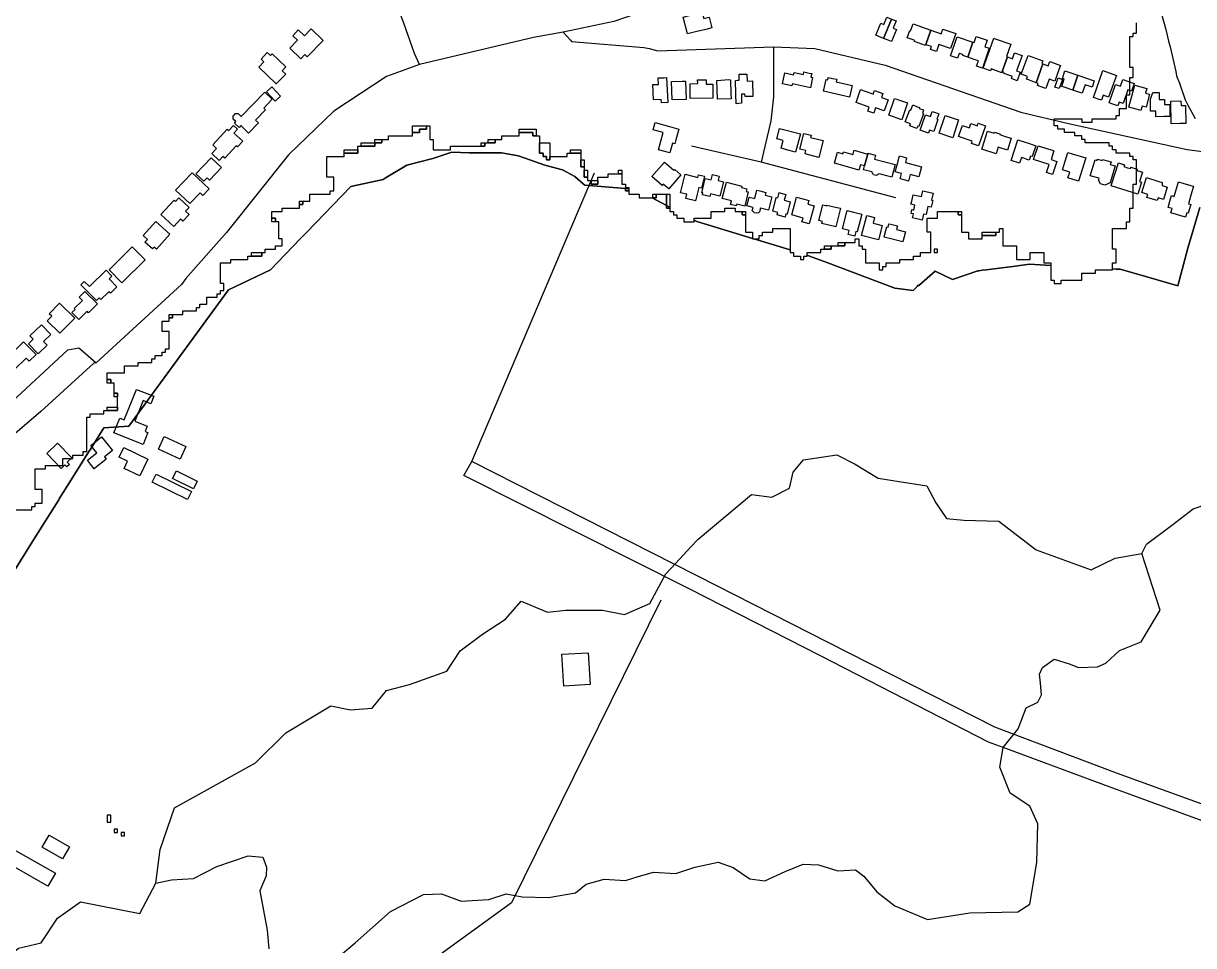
# Model space of a CAD drawing. Header units: metres. Extents: x 553506 to 563855, y 142925 to 150243.
# Drawn here: x 560025 to 560707, y 147222 to 147760 of the extents above; entities that cross this region are included whole.
import ezdxf

# ---------------------------------------------------------------- set-up
doc = ezdxf.new("R2010")
doc.units = ezdxf.units.M
for name, color, linetype in [('C-BUILDINGS', 8, 'Continuous'), ('C-FLOOD_ZONE_3', 150, 'Continuous'), ('C-POWER_LINES', 6, 'Continuous'), ('C-ROADS', 33, 'Continuous'), ('C-WATERWAYS', 5, 'Continuous')]:
    doc.layers.add(name, color=color, linetype=linetype)

msp = doc.modelspace()

# ---------------------------------------------------------------- linework, layer by layer
at = {"layer": 'C-BUILDINGS'}
for points in [[(560421.6997, 147762.3966), (560424.8838, 147763.1972), (560426.4334, 147757.0128), (560422.819, 147756.1097), (560416.9149, 147754.6453), (560412.128, 147753.4496), (560409.6446, 147763.3445), (560420.7655, 147766.1182), (560421.6997, 147762.3966)], [(560528.3664, 147763.1916), (560531.0435, 147762.0955), (560526.4451, 147750.844), (560525.1562, 147751.3713), (560521.9483, 147752.6735), (560524.8512, 147759.7873), (560526.6783, 147759.043), (560528.3664, 147763.1916)], [(560528.2006, 147750.1531), (560526.4451, 147750.844), (560531.0435, 147762.0955), (560533.8037, 147761.0242), (560532.1156, 147756.8756), (560533.9353, 147756.1423), (560531.0324, 147749.0285), (560528.2006, 147750.1531)], [(560550.9082, 147746.8338), (560544.5584, 147749.1173), (560544.745, 147749.6352), (560543.1326, 147750.2192), (560540.2973, 147751.2324), (560541.8287, 147755.4763), (560542.246, 147755.3224), (560543.7263, 147759.4089), (560554.1068, 147755.6709), (560551.056, 147747.2503), (560550.9082, 147746.8338)], [(560190.5701, 147740.0571), (560189.1211, 147741.4588), (560186.7503, 147739.0142), (560180.3568, 147745.17), (560184.8406, 147749.8064), (560182.0868, 147752.4696), (560185.3382, 147755.8209), (560188.9136, 147752.3709), (560192.8494, 147756.4225), (560199.8703, 147749.6518), (560190.5701, 147740.0571)], [(560560.9471, 147756.2632), (560568.6079, 147753.6422), (560565.5948, 147744.9111), (560559.3546, 147747.0422), (560558.7536, 147747.2572), (560557.3815, 147743.2854), (560553.9117, 147744.468), (560554.4627, 147746.0768), (560551.9326, 147746.9438), (560551.056, 147747.2503), (560554.1068, 147755.6709), (560559.9723, 147753.4502), (560560.9471, 147756.2632)], [(560572.7491, 147740.8274), (560572.9356, 147741.3452), (560571.5855, 147741.815), (560570.6172, 147742.152), (560569.6018, 147739.2933), (560565.5582, 147740.7139), (560569.4888, 147751.8556), (560578.6143, 147748.6794), (560575.6305, 147739.9047), (560572.7491, 147740.8274)], [(560580.494, 147752.0661), (560586.8254, 147749.9267), (560585.4736, 147745.9778), (560588.0247, 147745.1115), (560584.0804, 147733.5131), (560580.7101, 147734.6432), (560581.7925, 147737.8157), (560579.2837, 147738.6722), (560575.6305, 147739.9047), (560578.6143, 147748.6794), (560579.2645, 147748.4549), (560580.494, 147752.0661)], [(560600.754, 147747.4239), (560598.2423, 147740.3223), (560598.8175, 147740.0397), (560595.6854, 147731.5386), (560595.4764, 147730.842), (560589.1705, 147733.0601), (560588.7852, 147731.9684), (560587.7316, 147732.3473), (560586.7771, 147732.6847), (560584.5997, 147733.4514), (560588.6854, 147744.9986), (560590.7862, 147750.9298), (560591.5849, 147750.6543), (560600.754, 147747.4239)], [(560175.9021, 147731.9756), (560177.9782, 147729.9701), (560172.5184, 147724.3462), (560162.3683, 147734.158), (560165.3012, 147737.1877), (560163.6, 147738.8264), (560167.2378, 147742.5683), (560169.0399, 147740.8325), (560170.1444, 147741.9577), (560178.1172, 147734.2595), (560175.9021, 147731.9756)], [(560602.8962, 147742.4155), (560607.2597, 147740.8268), (560604.012, 147731.9993), (560606.1834, 147731.1991), (560604.3468, 147726.211), (560601.0299, 147727.4207), (560601.5326, 147728.7831), (560600.5213, 147729.1522), (560596.4686, 147730.6393), (560596.6684, 147731.1798), (560595.6854, 147731.5386), (560598.8175, 147740.0397), (560601.6392, 147739.015), (560602.8962, 147742.4155)], [(560611.5125, 147726.4574), (560609.8576, 147727.0623), (560610.469, 147728.7509), (560606.7704, 147730.0933), (560610.6917, 147740.8562), (560619.3688, 147737.7107), (560618.8084, 147736.1794), (560619.3602, 147735.9741), (560615.3809, 147725.0535), (560611.5125, 147726.4574)], [(560480.0569, 147731.3415), (560483.2101, 147730.672), (560484.6178, 147730.371), (560484.1785, 147728.3204), (560485.1217, 147728.1162), (560483.8279, 147722.0878), (560473.3615, 147724.3207), (560473.111, 147723.1665), (560467.5436, 147724.3504), (560468.9227, 147730.7821), (560474.0113, 147729.7057), (560474.286, 147730.9831), (560479.727, 147729.8175), (560480.0569, 147731.3415)], [(560622.4145, 147734.8898), (560623.3487, 147737.4344), (560629.65, 147735.1384), (560628.9024, 147733.1116), (560626.287, 147725.9733), (560623.0337, 147727.1627), (560621.0297, 147721.7131), (560619.9265, 147722.1126), (560616.2771, 147723.4454), (560616.6894, 147724.5713), (560615.3809, 147725.0535), (560619.3602, 147735.9741), (560622.4145, 147734.8898)], [(560631.6834, 147722.4358), (560630.3766, 147722.8624), (560631.8202, 147727.226), (560630.7394, 147727.5817), (560632.1638, 147731.8891), (560639.6522, 147729.4187), (560636.7768, 147720.7586), (560631.6834, 147722.4358)], [(560660.4917, 147724.5834), (560657.6626, 147716.6816), (560654.5796, 147717.7872), (560653.5123, 147714.8044), (560651.5325, 147715.5104), (560650.5355, 147715.8688), (560648.7681, 147716.4924), (560654.3555, 147732.1046), (560662.1823, 147729.322), (560660.4917, 147724.5834)], [(560395.1561, 147727.8102), (560398.6048, 147727.9735), (560399.9592, 147728.0381), (560400.6561, 147713.5574), (560397.0327, 147713.3886), (560396.937, 147715.3334), (560392.3504, 147715.1123), (560391.9287, 147723.9141), (560395.3356, 147724.0761), (560395.1561, 147727.8102)], [(560410.3993, 147725.9712), (560411.1257, 147725.9939), (560411.4242, 147715.3184), (560403.2652, 147715.0858), (560402.9598, 147725.7611), (560409.0229, 147725.9393), (560410.3993, 147725.9712)], [(560418.1085, 147726.7239), (560423.0356, 147726.7888), (560423.0732, 147724.2412), (560424.3451, 147724.2587), (560426.875, 147724.2932), (560426.984, 147716.1048), (560413.7827, 147715.9151), (560413.6634, 147724.437), (560418.1431, 147724.499), (560418.1085, 147726.7239)], [(560437.3097, 147726.6559), (560437.5485, 147718.3381), (560437.6245, 147715.6804), (560429.6402, 147715.4532), (560429.3323, 147726.429), (560436.2812, 147726.902), (560437.3097, 147726.6559)], [(560442.3687, 147726.5245), (560442.283, 147729.9388), (560446.7889, 147730.0573), (560446.9017, 147725.9983), (560450.0453, 147726.0854), (560450.291, 147717.1), (560445.7505, 147716.9693), (560445.7109, 147718.4595), (560443.6085, 147718.3938), (560443.7438, 147713.1669), (560440.4833, 147712.7979), (560440.3508, 147718.3811), (560440.2603, 147726.4253), (560441.3643, 147726.4486), (560442.3687, 147726.5245)], [(560494.2166, 147728.1555), (560496.7936, 147727.5794), (560499.1522, 147727.052), (560498.8021, 147725.5052), (560508.1732, 147723.4162), (560506.6634, 147716.691), (560491.413, 147720.0988), (560492.9662, 147727.0034), (560493.9098, 147726.7881), (560494.2166, 147728.1555)], [(560628.7643, 147721.6544), (560626.3383, 147722.5469), (560628.2853, 147727.8055), (560630.7113, 147726.9131), (560628.7643, 147721.6544)], [(560648.0411, 147722.5244), (560643.9223, 147723.887), (560642.2792, 147718.9718), (560640.3934, 147719.5806), (560636.7768, 147720.7586), (560639.6522, 147729.4187), (560649.2684, 147726.2024), (560648.0411, 147722.5244)], [(560666.0051, 147726.9151), (560672.6355, 147724.6071), (560671.0497, 147720.0943), (560668.8657, 147720.8496), (560666.0983, 147712.9832), (560663.9069, 147713.7494), (560663.1237, 147711.5211), (560660.6284, 147712.3891), (560658.0128, 147713.309), (560661.7685, 147724), (560664.6244, 147722.9986), (560666.0051, 147726.9151)], [(560165.1823, 147710.2828), (560166.2633, 147709.248), (560160.4789, 147703.2689), (560162.1584, 147701.6518), (560156.3334, 147695.6269), (560151.7779, 147700.0148), (560150.921, 147699.0197), (560148.1458, 147701.4709), (560148.9154, 147702.3519), (560147.3595, 147703.817), (560147.282, 147705.6288), (560148.7471, 147707.0769), (560150.3759, 147707.0831), (560152.1127, 147705.4233), (560165.8354, 147719.6078), (560170.1671, 147715.4467), (560165.1823, 147710.2828)], [(560175.0226, 147717.1341), (560171.9375, 147714.2777), (560166.7867, 147719.8156), (560169.8788, 147722.6723), (560175.0226, 147717.1341)], [(560520.481, 147718.4139), (560521.2259, 147720.5296), (560526.1108, 147718.8124), (560525.2953, 147716.4941), (560529.141, 147715.1452), (560526.8475, 147708.6626), (560521.8778, 147710.4105), (560520.7796, 147707.2931), (560517.3649, 147708.4998), (560518.1679, 147710.7731), (560510.441, 147713.4923), (560513.0936, 147721.01), (560518.3955, 147719.15), (560520.481, 147718.4139)], [(560679.9761, 147721.7203), (560679.2295, 147718.9923), (560681.5564, 147718.3639), (560679.4995, 147710.8091), (560677.1656, 147711.4372), (560676.4633, 147708.8554), (560673.798, 147709.5733), (560671.6753, 147710.1525), (560669.3764, 147710.7818), (560672.8896, 147723.6356), (560679.9761, 147721.7203)], [(560687.13, 147719.4398), (560687.1421, 147715.2553), (560690.309, 147715.2654), (560690.3177, 147712.305), (560693.3865, 147712.3231), (560693.4111, 147705.2786), (560689.8387, 147705.267), (560685.211, 147705.2446), (560685.1967, 147708.3829), (560682.0996, 147708.375), (560682.0729, 147715.4863), (560683.3621, 147719.4221), (560687.13, 147719.4398)], [(560535.1496, 147715.0547), (560540.4501, 147713.2392), (560537.0784, 147703.4507), (560529.5373, 147706.042), (560532.9094, 147715.8194), (560534.2025, 147715.3813), (560535.1496, 147715.0547)], [(560543.4719, 147712.076), (560545.7275, 147711.2672), (560547.481, 147710.6431), (560547.2685, 147710.0577), (560549.814, 147709.1467), (560549.0936, 147707.143), (560549.7019, 147706.9172), (560547.0057, 147699.4537), (560546.44, 147699.6586), (560545.9574, 147698.319), (560541.7713, 147699.8243), (560542.222, 147701.0627), (560539.1674, 147702.1581), (560541.7221, 147709.2276), (560542.3584, 147709.0027), (560543.4719, 147712.076)], [(560699.8928, 147711.7476), (560702.5467, 147711.8418), (560702.7441, 147701.2855), (560699.258, 147701.1987), (560694.143, 147701.1054), (560693.9162, 147714.3876), (560699.8418, 147714.4951), (560699.8928, 147711.7476)], [(560554.7773, 147708.2779), (560556.7626, 147707.6165), (560558.6561, 147706.9856), (560557.5684, 147703.7573), (560558.1548, 147703.5641), (560555.7876, 147696.5338), (560553.2725, 147697.3679), (560552.7096, 147695.6919), (560547.891, 147697.2998), (560550.9416, 147706.3994), (560553.8245, 147705.4322), (560554.7773, 147708.2779)], [(560568.315, 147703.9708), (560570.1945, 147703.3395), (560566.9104, 147692.986), (560566.3028, 147693.1896), (560558.9478, 147695.6421), (560562.4497, 147705.9578), (560564.697, 147705.1933), (560568.315, 147703.9708)], [(560147.738, 147695.7151), (560152.9695, 147690.9476), (560149.9203, 147687.6137), (560149.136, 147688.3238), (560142.51, 147681.083), (560141.3588, 147682.1268), (560139.202, 147679.7667), (560134.8845, 147683.6946), (560137.7106, 147686.7878), (560135.4798, 147688.8218), (560143.8368, 147697.953), (560144.7505, 147697.1245), (560147.4687, 147700.0919), (560149.8, 147697.972), (560147.738, 147695.7151)], [(560401.739, 147699.4784), (560407.1338, 147697.9996), (560405.4186, 147691.8023), (560404.7522, 147689.4108), (560403.5111, 147689.7504), (560401.9598, 147684.1258), (560395.2602, 147685.9645), (560398.0368, 147696.0126), (560392.1691, 147697.6324), (560393.3185, 147701.7976), (560401.739, 147699.4784)], [(560475.1819, 147684.6322), (560470.7687, 147685.7965), (560466.7079, 147686.8717), (560467.8964, 147691.3497), (560464.3008, 147692.3059), (560465.9216, 147698.389), (560477.9985, 147695.1824), (560475.1819, 147684.6322)], [(560577.3557, 147701.2706), (560579.0166, 147700.6992), (560581.1441, 147699.9643), (560581.651, 147701.416), (560585.8494, 147699.9668), (560581.7892, 147688.2757), (560577.7532, 147689.6743), (560578.2022, 147690.9683), (560570.2437, 147693.7135), (560572.4952, 147700.1948), (560576.5025, 147698.8175), (560577.3557, 147701.2706)], [(560591.1168, 147696.3027), (560592.9105, 147695.7355), (560594.3367, 147695.2904), (560594.1777, 147694.7846), (560597.3906, 147693.772), (560600.9213, 147692.6581), (560598.7323, 147685.7447), (560593.3587, 147687.4354), (560592.1495, 147683.6245), (560583.7537, 147686.2669), (560584.129, 147687.4585), (560587.0943, 147696.8225), (560590.9002, 147695.6281), (560591.1168, 147696.3027)], [(560483.9286, 147693.1306), (560491.2784, 147691.29), (560488.8144, 147681.541), (560480.7102, 147683.5806), (560481.0093, 147684.7475), (560481.1959, 147685.4879), (560477.7218, 147686.3588), (560480.0311, 147695.4685), (560484.2452, 147694.4093), (560483.9286, 147693.1306)], [(560610.927, 147689.7321), (560615.1872, 147688.3183), (560613.0839, 147682.0197), (560612.1937, 147682.3146), (560611.3947, 147679.9189), (560606.7953, 147681.4446), (560605.7087, 147678.1829), (560600.806, 147679.7993), (560604.7946, 147691.7664), (560606.5819, 147691.1767), (560610.927, 147689.7321)], [(560502.7404, 147683.6012), (560503.0999, 147684.8478), (560508.6163, 147683.2839), (560509.3162, 147685.721), (560516.6318, 147683.6346), (560517.2363, 147683.5311), (560515.4405, 147676.5632), (560512.9599, 147677.1869), (560512.0905, 147674.1323), (560508.168, 147675.2563), (560497.8613, 147678.1953), (560499.6644, 147684.4845), (560502.7404, 147683.6012)], [(560521.2165, 147680.5613), (560533.2771, 147677.4323), (560531.3569, 147669.9708), (560525.5761, 147671.493), (560523.962, 147671.91), (560522.2114, 147670.8759), (560520.7101, 147671.263), (560519.6057, 147673.0427), (560514.8485, 147674.2519), (560515.4405, 147676.5632), (560517.2363, 147683.5311), (560517.3356, 147683.9348), (560521.79, 147682.7941), (560521.2165, 147680.5613)], [(560624.1372, 147685.8379), (560625.825, 147685.3008), (560624.1871, 147680.2188), (560627.4852, 147679.1644), (560625.0318, 147671.5415), (560621.4864, 147672.6772), (560622.9899, 147677.3654), (560613.9641, 147680.2552), (560616.545, 147688.2717), (560619.716, 147687.2578), (560624.1372, 147685.8379)], [(560644.4115, 147681.1963), (560640.1601, 147667.5737), (560633.8977, 147669.5148), (560634.9844, 147672.9991), (560630.8048, 147674.2931), (560633.9626, 147684.4311), (560636.469, 147683.6525), (560644.4115, 147681.1963)], [(560133.6115, 147668.2398), (560132.1345, 147669.6407), (560130.2258, 147667.6223), (560125.6367, 147671.9646), (560134.5316, 147681.3352), (560140.5973, 147675.6031), (560133.6115, 147668.2398)], [(560398.1071, 147665.9971), (560397.3711, 147665.1616), (560391.4189, 147670.385), (560398.853, 147678.8311), (560400.2187, 147677.6383), (560402.634, 147675.5211), (560404.2801, 147674.0811), (560404.8005, 147674.4312), (560408.4017, 147671.2826), (560401.2984, 147663.2141), (560398.1071, 147665.9971)], [(560535.7376, 147682.373), (560539.9325, 147681.2576), (560539.1868, 147678.4963), (560548.5849, 147675.9964), (560547.0516, 147670.2498), (560542.088, 147671.575), (560541.0358, 147667.6577), (560538.4693, 147668.3455), (560536.0935, 147668.9724), (560536.9451, 147672.1488), (560533.2579, 147673.1243), (560534.3227, 147677.0865), (560535.7376, 147682.373)], [(560651.1323, 147680.4716), (560652.621, 147680.0396), (560653.8772, 147679.667), (560654.0732, 147680.3298), (560659.0836, 147678.8504), (560658.6727, 147677.4575), (560661.4742, 147676.6324), (560658.5145, 147666.6452), (560655.5443, 147665.2612), (560652.9614, 147666.0263), (560651.7415, 147668.1474), (560652.0961, 147669.3272), (560646.9938, 147670.8371), (560649.7516, 147680.1279), (560650.9299, 147679.7863), (560651.1323, 147680.4716)], [(560666.614, 147676.1588), (560668.7533, 147675.4911), (560670.3912, 147674.9859), (560670.6519, 147675.8176), (560674.3233, 147674.6748), (560674.1078, 147673.9668), (560677.4687, 147672.9145), (560675.7651, 147667.4742), (560676.8736, 147667.1305), (560674.6676, 147660.094), (560659.2187, 147664.9198), (560659.6254, 147666.2236), (560663.4407, 147678.3634), (560666.9571, 147677.2603), (560666.614, 147676.1588)], [(560133.3138, 147663.2109), (560129.6036, 147659.3222), (560128.0763, 147660.766), (560122.1315, 147654.5482), (560113.8172, 147662.4362), (560123.4719, 147672.5538), (560133.3138, 147663.2109)], [(560418.6572, 147671.3246), (560420.4187, 147670.8899), (560422.0814, 147670.4855), (560420.3797, 147663.6319), (560418.7663, 147664.0267), (560416.8094, 147656.1635), (560411.2504, 147657.5258), (560411.8711, 147660.0383), (560408.2004, 147660.9365), (560410.8513, 147671.6485), (560418.2846, 147669.8216), (560418.6572, 147671.3246)], [(560426.6853, 147671.4975), (560430.7503, 147670.5114), (560430.3655, 147668.9523), (560430.1425, 147668.0327), (560433.1651, 147667.2924), (560431.1307, 147659.0037), (560425.6143, 147660.3451), (560425.2116, 147658.6853), (560420.9773, 147659.7217), (560421.2313, 147660.7647), (560420.4634, 147660.9522), (560421.0589, 147663.3749), (560422.4786, 147669.1846), (560425.9167, 147668.3459), (560426.6853, 147671.4975)], [(560688.9438, 147666.8291), (560688.8782, 147665.1242), (560691.8725, 147664.1716), (560689.5729, 147656.9987), (560686.4588, 147657.9809), (560685.9302, 147656.3282), (560680.0188, 147658.2246), (560680.567, 147659.9224), (560677.0499, 147661.0478), (560679.8404, 147669.7387), (560686.8746, 147667.4879), (560688.9438, 147666.8291)], [(560443.7273, 147664.005), (560445.2426, 147663.6183), (560446.7719, 147663.232), (560446.3857, 147661.7174), (560447.6611, 147661.4011), (560445.5566, 147653.1213), (560440.9052, 147654.3005), (560440.6246, 147653.2121), (560437.2136, 147654.0739), (560437.7808, 147656.2843), (560432.446, 147657.6313), (560434.8435, 147667.0554), (560443.9206, 147664.7568), (560443.7273, 147664.005)], [(560705.6762, 147665.2268), (560707.1643, 147664.817), (560705.4791, 147658.7874), (560704.2597, 147654.4086), (560705.5082, 147654.0581), (560704.075, 147648.9157), (560703.2355, 147649.1565), (560702.5692, 147646.765), (560693.9291, 147649.1659), (560694.6524, 147651.7484), (560692.374, 147652.3895), (560693.374, 147655.9601), (560694.2789, 147659.2161), (560695.9434, 147658.7562), (560698.3266, 147667.2785), (560700.8798, 147666.5681), (560705.6762, 147665.2268)], [(560115.6908, 147657.9536), (560121.6951, 147652.3976), (560119.6456, 147650.1857), (560121.7479, 147648.2367), (560118.0611, 147644.2708), (560116.7147, 147645.5199), (560112.798, 147641.3019), (560105.2029, 147648.3219), (560112.9556, 147656.6551), (560113.7762, 147655.9016), (560115.6908, 147657.9536)], [(560457.9267, 147661.1207), (560457.5039, 147659.438), (560461.3304, 147658.4779), (560459.3565, 147650.7143), (560454.7195, 147651.8828), (560454.2022, 147649.8632), (560453.5738, 147649.1646), (560452.4049, 147648.9834), (560451.2566, 147649.2592), (560450.4259, 147649.8899), (560449.9831, 147650.6329), (560450.4315, 147652.3944), (560446.8516, 147653.2954), (560448.1212, 147658.3101), (560451.3771, 147657.4881), (560452.6412, 147662.4582), (560454.4523, 147662.0028), (560457.9267, 147661.1207)], [(560469.52, 147659.9692), (560468.6348, 147656.5246), (560472.1236, 147655.6319), (560470.2529, 147648.3724), (560469.6114, 147648.5415), (560469.1563, 147646.7688), (560464.4341, 147647.9791), (560464.8153, 147649.4268), (560461.8832, 147650.1811), (560463.9406, 147658.1811), (560464.8004, 147657.9631), (560465.58, 147660.9814), (560466.6515, 147660.7032), (560469.52, 147659.9692)], [(560482.945, 147656.3596), (560482.387, 147654.3053), (560485.9763, 147653.3268), (560483.1035, 147642.7859), (560478.9291, 147643.9132), (560479.5435, 147646.1806), (560472.9364, 147647.9665), (560475.7457, 147658.305), (560480.2727, 147657.0775), (560482.945, 147656.3596)], [(560542.5169, 147648.9054), (560543.0093, 147651.0466), (560544.0797, 147650.8018), (560544.7321, 147653.6381), (560542.4716, 147654.1573), (560542.8965, 147655.9959), (560543.7573, 147659.7737), (560548.6937, 147658.648), (560549.4748, 147662.0671), (560555.3618, 147660.7263), (560554.4203, 147656.6233), (560555.1526, 147656.457), (560554.2485, 147652.4998), (560552.3756, 147652.9198), (560551.2803, 147648.1442), (560549.8439, 147648.4666), (560549.0251, 147644.9128), (560543.4266, 147646.1958), (560543.9672, 147648.5834), (560542.5169, 147648.9054)], [(560498.5661, 147652.507), (560501.3561, 147651.8262), (560498.7008, 147641.0361), (560490.5494, 147643.0185), (560490.8286, 147644.1514), (560488.743, 147644.665), (560491.0132, 147653.9071), (560493.4016, 147653.325), (560493.5075, 147653.7402), (560498.5661, 147652.507)], [(560509.7013, 147649.4603), (560513.8187, 147648.3646), (560511.0262, 147638.1601), (560510.2314, 147638.3134), (560509.7004, 147635.6145), (560505.7733, 147636.6604), (560506.3618, 147638.8603), (560502.5126, 147639.8753), (560505.3656, 147650.6047), (560508.8907, 147649.6687), (560509.7013, 147649.4603)], [(560102.7121, 147627.9654), (560101.3172, 147629.2019), (560100.4187, 147628.1945), (560095.9671, 147632.1627), (560097.3523, 147633.7084), (560094.8784, 147635.913), (560102.2295, 147644.1223), (560110.5499, 147636.7131), (560102.7121, 147627.9654)], [(560521.2258, 147646.4814), (560520.3585, 147643.1375), (560521.9304, 147642.7303), (560525.6308, 147641.7775), (560523.4712, 147633.4738), (560513.7158, 147635.9959), (560516.7431, 147647.6324), (560517.4549, 147647.4543), (560521.2258, 147646.4814)], [(560534.6298, 147641.5356), (560534.1192, 147639.5274), (560539.2851, 147638.2197), (560537.7649, 147632.2733), (560526.8553, 147635.0376), (560527.2911, 147636.7541), (560528.4002, 147641.0849), (560529.1403, 147640.8966), (560529.626, 147642.8039), (560530.6409, 147642.5462), (560534.6298, 147641.5356)], [(560082.556, 147608.4162), (560075.0557, 147615.9846), (560088.5747, 147629.3167), (560096.075, 147621.7484), (560082.556, 147608.4162)], [(560076.7298, 147612.2971), (560075.074, 147610.6873), (560079.5949, 147606.0646), (560075.7809, 147602.3618), (560074.9143, 147603.2475), (560070.3, 147598.7519), (560069.3468, 147599.7239), (560067.6232, 147598.0452), (560058.5887, 147607.2798), (560060.611, 147609.246), (560063.6078, 147606.1896), (560073.3793, 147615.7098), (560076.7298, 147612.2971)], [(560063.0187, 147590.9899), (560062.2104, 147591.7995), (560057.3474, 147586.9845), (560053.3341, 147591.0221), (560055.2265, 147592.8952), (560054.7572, 147593.3703), (560059.5116, 147598.0818), (560057.5629, 147600.0356), (560060.9948, 147603.437), (560068.2339, 147596.1721), (560063.0187, 147590.9899)], [(560046.284, 147578.9823), (560038.9488, 147586.1886), (560041.5989, 147588.8756), (560040.1059, 147590.3428), (560046.1721, 147596.4863), (560055.0069, 147587.8242), (560046.284, 147578.9823)], [(560036.8402, 147574.2027), (560038.9934, 147571.9659), (560033.7524, 147566.9388), (560028.0011, 147572.9034), (560030.7846, 147575.5722), (560028.9278, 147577.4955), (560035.6081, 147583.9031), (560041.0559, 147578.2518), (560036.8402, 147574.2027)], [(560028.551, 147562.6586), (560026.7099, 147564.5268), (560019.9324, 147557.8714), (560015.1821, 147562.6762), (560017.041, 147564.5038), (560016.232, 147565.3356), (560025.14, 147574.0719), (560032.5334, 147566.5669), (560028.551, 147562.6586)], [(560099.3933, 147537.9428), (560094.8339, 147539.7595), (560089.9949, 147527.6662), (560097.2586, 147524.7762), (560096.0781, 147521.8234), (560097.7065, 147521.1729), (560094.9108, 147514.1852), (560077.7992, 147520.9977), (560081.2117, 147529.5072), (560083.8664, 147528.4547), (560091.0088, 147546.2849), (560101.1186, 147542.2593), (560099.3933, 147537.9428)], [(560050.6573, 147503.9244), (560052.0009, 147502.5416), (560050.4736, 147501.0694), (560049.2816, 147502.3011), (560047.1164, 147500.208), (560038.6866, 147508.8827), (560044.9991, 147514.9783), (560053.2774, 147506.4546), (560050.6573, 147503.9244)], [(560072.2873, 147506.9357), (560073.3941, 147505.5233), (560066.3493, 147500.0393), (560064.1941, 147502.788), (560062.4177, 147505.0477), (560067.8443, 147509.2792), (560064.4147, 147513.6578), (560070.7084, 147518.5619), (560076.9629, 147510.5874), (560072.2873, 147506.9357)], [(560116.4671, 147505.6526), (560103.7697, 147511.4896), (560107.1428, 147518.7959), (560119.8471, 147512.9591), (560116.4671, 147505.6526)], [(560092.9439, 147495.8596), (560083.8086, 147500.2495), (560085.8576, 147504.4982), (560080.9599, 147506.8498), (560083.6463, 147512.4095), (560097.6794, 147505.668), (560092.9439, 147495.8596)], [(560120.7622, 147482.0351), (560100.1468, 147492.2331), (560102.476, 147496.9135), (560123.0844, 147486.7153), (560120.7622, 147482.0351)], [(560124.1671, 147488.3184), (560112.0456, 147494.2957), (560114.2956, 147498.829), (560126.4171, 147492.8516), (560124.1671, 147488.3184)], [(560355.4269, 147374.2599), (560340.1018, 147373.3141), (560338.9633, 147391.8657), (560354.2818, 147392.8002), (560355.4269, 147374.2599)], [(560010.3032, 147273.3005), (560014.6407, 147280.8593), (560043.728, 147264.258), (560039.3972, 147256.7105), (560010.3032, 147273.3005)], [(560036.1077, 147279.4801), (560040.1953, 147286.5303), (560052.0574, 147279.6877), (560047.9629, 147272.6373), (560036.1077, 147279.4801)]]:
    msp.add_lwpolyline(points, close=True, dxfattribs=at)
at = {"layer": 'C-FLOOD_ZONE_3'}
for points in [[(560710.81, 147652.3841), (560703.83, 147628.64), (560698.0409, 147606.6355), (560686, 147610.0875), (560680, 147611.8077), (560664.4, 147616.28), (560662, 147616.4115), (560660, 147616.5211), (560660, 147620), (560662, 147620), (560662, 147628), (560660, 147628), (560660, 147640), (560668, 147640), (560668, 147644), (560670, 147644), (560670, 147652), (560672, 147652), (560672, 147660), (560672, 147662), (560672, 147666), (560674, 147666), (560674, 147680), (560672, 147680), (560672, 147682), (560670, 147682), (560670, 147684), (560662, 147684), (560662, 147686), (560660, 147686), (560660, 147688), (560658, 147688), (560658, 147690), (560644, 147690), (560644, 147692), (560642, 147692), (560642, 147694), (560638, 147694), (560638, 147696), (560632, 147696), (560632, 147698), (560628, 147698), (560628, 147700), (560626, 147700), (560626, 147704), (560638, 147704), (560642, 147704), (560642, 147702), (560648, 147702), (560648, 147704), (560650, 147704), (560662, 147704), (560662, 147706), (560664, 147706), (560664, 147710), (560668, 147710), (560668, 147714), (560668, 147718), (560670, 147718), (560670, 147726), (560670, 147728), (560672, 147728), (560672, 147734), (560670, 147734), (560670, 147752), (560672, 147752), (560672, 147754), (560674, 147754), (560674, 147760)], [(560020, 147476), (560030, 147476), (560030, 147478), (560032, 147478), (560032, 147480), (560036, 147480), (560036, 147488), (560032, 147488), (560032, 147500), (560038, 147500), (560038, 147502), (560048, 147502), (560048, 147506), (560052, 147506), (560054, 147506), (560054, 147508), (560060, 147508), (560060, 147510), (560062, 147510), (560062, 147514), (560062, 147516), (560062, 147524), (560062, 147530), (560064, 147530), (560064, 147532), (560066, 147532), (560072, 147532), (560072, 147534), (560074, 147534), (560080, 147534), (560080, 147536), (560080, 147542), (560080, 147544), (560078, 147544), (560078, 147550), (560076, 147550), (560076, 147552), (560074, 147552), (560074, 147554), (560074, 147556), (560082, 147556), (560084, 147556), (560084, 147558), (560084, 147560), (560092, 147560), (560092, 147562), (560094, 147562), (560100, 147562), (560100, 147564), (560102, 147564), (560102, 147566), (560106, 147566), (560106, 147568), (560108, 147568), (560108, 147570), (560110, 147570), (560110, 147580), (560108, 147580), (560106, 147580), (560106, 147586), (560108, 147586), (560110, 147586), (560110, 147588), (560112, 147588), (560112, 147590), (560118, 147590), (560118, 147592), (560120, 147592), (560124, 147592), (560126, 147592), (560126, 147594), (560128, 147594), (560128, 147596), (560132, 147596), (560132, 147600), (560136, 147600), (560138, 147600), (560138, 147602), (560140, 147602), (560140, 147604), (560142, 147604), (560142, 147608), (560140, 147608), (560140, 147610), (560140, 147616), (560140, 147620), (560146, 147620), (560146, 147622), (560150, 147622), (560156, 147622), (560156, 147624), (560158, 147624), (560164, 147624), (560164, 147626), (560166, 147626), (560166, 147628), (560168, 147628), (560172, 147628), (560172, 147630), (560176, 147630), (560176, 147632), (560176, 147634), (560174, 147634), (560174, 147636), (560174, 147644), (560172, 147644), (560172, 147646), (560170, 147646), (560170, 147650), (560176, 147650), (560176, 147652), (560184, 147652), (560186, 147652), (560186, 147654), (560188, 147654), (560188, 147656), (560192, 147656), (560192, 147660), (560200, 147660), (560204, 147660), (560204, 147662), (560206, 147662), (560206, 147664), (560206, 147670), (560204, 147670), (560202, 147670), (560202, 147676), (560202, 147678), (560202, 147680), (560202, 147682), (560204, 147682), (560212, 147682), (560212, 147684), (560220, 147684), (560220, 147686), (560220, 147688), (560222, 147688), (560230, 147688), (560230, 147690), (560234, 147690), (560234, 147692), (560238, 147692), (560238, 147694), (560240, 147694), (560242, 147694), (560250, 147694), (560252, 147694), (560252, 147696), (560256, 147696), (560256, 147698), (560260, 147698), (560260, 147700), (560262, 147700), (560262, 147692), (560264, 147692), (560264, 147686), (560274, 147686), (560274, 147688), (560284, 147688), (560292, 147688), (560294, 147688), (560294, 147690), (560296, 147690), (560300, 147690), (560300, 147692), (560304, 147692), (560304, 147694), (560306, 147694), (560314, 147694), (560314, 147696), (560322, 147696), (560322, 147694), (560324, 147694), (560326, 147694), (560326, 147690), (560326, 147684), (560328, 147684), (560328, 147682), (560330, 147682), (560330, 147680), (560332, 147680), (560332, 147682), (560342, 147682), (560342, 147684), (560344, 147684), (560346, 147684), (560350, 147684), (560350, 147680), (560350, 147676), (560352, 147676), (560352, 147674), (560352, 147670), (560354, 147670), (560354, 147668), (560356, 147668), (560356, 147666), (560360, 147666), (560360, 147668), (560360, 147670), (560362, 147670), (560366, 147670), (560366, 147672), (560372, 147672), (560374, 147672), (560374, 147666), (560376, 147666), (560376, 147664), (560376, 147663.374), (560352.2676, 147665.3295), (560351.4, 147666.04), (560346.48, 147670.41), (560339.37, 147674.24), (560328.97, 147676.98), (560313.65, 147682.45), (560303.8, 147684.09), (560293.4, 147684.09), (560285.19, 147684.09), (560274.8, 147684.64), (560263.85, 147680.81), (560248.53, 147676.98), (560236.49, 147669.87), (560234.7524, 147668.6793), (560216.0012, 147664.6015), (560190.3428, 147638), (560188.4137, 147636), (560188, 147635.5711), (560186.4846, 147634), (560169.0704, 147615.9457), (560144.6815, 147604.379), (560086.5786, 147524.8121), (560072.0591, 147523.8824), (560064, 147511.059), (560063.3344, 147510), (560052, 147491.965), (560046.9942, 147484), (560046, 147482.418), (560045.7373, 147482), (560038, 147469.6887), (560029.3971, 147456), (560011.1529, 147426.9705)], [(560011.1529, 147426.9705), (560029.3971, 147456), (560038, 147469.6887), (560045.7373, 147482), (560046, 147482.418), (560046.9942, 147484), (560052, 147491.965), (560063.3344, 147510), (560064, 147511.059), (560072.0591, 147523.8824), (560086.5786, 147524.8121), (560144.6815, 147604.379), (560169.0704, 147615.9457), (560186.4846, 147634), (560188, 147635.5711), (560188.4137, 147636), (560190.3428, 147638), (560216.0012, 147664.6015), (560234.7524, 147668.6793), (560236.49, 147669.87), (560248.53, 147676.98), (560263.85, 147680.81), (560274.8, 147684.64), (560285.19, 147684.09), (560293.4, 147684.09), (560303.8, 147684.09), (560313.65, 147682.45), (560328.97, 147676.98), (560339.37, 147674.24), (560346.48, 147670.41), (560351.4, 147666.04), (560352.2676, 147665.3295), (560376, 147663.374), (560376, 147662), (560378, 147662), (560378, 147660), (560380, 147660), (560384, 147660), (560384, 147658), (560386, 147658), (560391.7018, 147658), (560400, 147653.5551), (560400, 147652), (560402, 147652), (560402, 147650), (560404, 147650), (560404, 147648), (560406, 147648), (560406, 147646), (560408, 147646), (560410, 147646), (560410, 147644), (560416, 147644), (560416, 147644.9846), (560417.5797, 147644.1385), (560424, 147642.1881), (560450, 147634.2897), (560450, 147634), (560450.9536, 147634), (560472, 147627.6065), (560472, 147626), (560474, 147626), (560474, 147624), (560478, 147624), (560478, 147622), (560480, 147622), (560480, 147624), (560482, 147624), (560482, 147624.5225), (560483.3857, 147624), (560494, 147619.9981), (560514, 147612.4574), (560533.01, 147605.29), (560543.6479, 147604.0129), (560546.164, 147606.1977), (560546.64, 147607.01), (560547.0085, 147606.931), (560556.5961, 147615.2558), (560566.6839, 147610.3104), (560581.43, 147615.39), (560582, 147615.4628), (560584, 147615.7183), (560586.2054, 147616), (560594, 147616.9957), (560601.8626, 147618), (560611.57, 147619.24), (560624, 147618.5306), (560624, 147610), (560626, 147610), (560626, 147608), (560630, 147608), (560630, 147610), (560642, 147610), (560642, 147614), (560650, 147614), (560650, 147616), (560660, 147616), (560660, 147616.5211), (560662, 147616.4115), (560664.4, 147616.28), (560680, 147611.8077), (560686, 147610.0875), (560698.0409, 147606.6355), (560703.83, 147628.64), (560710.81, 147652.3841)]]:
    msp.add_lwpolyline(points, dxfattribs=at)
for points in [[(560260, 147698), (560256, 147698), (560256, 147696), (560252, 147696), (560252, 147700), (560260, 147700), (560260, 147698)], [(560324, 147694), (560322, 147694), (560322, 147696), (560314, 147696), (560314, 147698), (560324, 147698), (560324, 147694)], [(560222, 147690), (560230, 147690), (560230, 147688), (560222, 147688), (560222, 147690)], [(560230, 147692), (560234, 147692), (560234, 147690), (560230, 147690), (560230, 147692)], [(560294, 147690), (560294, 147688), (560292, 147688), (560292, 147690), (560294, 147690)], [(560296, 147690), (560296, 147692), (560300, 147692), (560300, 147690), (560296, 147690)], [(560332, 147680), (560330, 147680), (560330, 147682), (560328, 147682), (560328, 147684), (560326, 147684), (560326, 147690), (560332, 147690), (560332, 147682), (560332, 147680)], [(560220, 147686), (560220, 147684), (560212, 147684), (560212, 147686), (560220, 147686)], [(560346, 147684), (560344, 147684), (560344, 147686), (560346, 147686), (560350, 147686), (560350, 147684), (560346, 147684)], [(560350, 147676), (560350, 147680), (560352, 147680), (560352, 147676), (560350, 147676)], [(560352, 147670), (560352, 147674), (560354, 147674), (560354, 147670), (560352, 147670)], [(560374, 147674), (560374, 147672), (560372, 147672), (560372, 147674), (560374, 147674)], [(560360, 147666), (560356, 147666), (560356, 147668), (560360, 147668), (560360, 147666)], [(560376, 147664), (560378, 147664), (560378, 147663.2092), (560376, 147663.374), (560376, 147664)], [(560378, 147663.2092), (560378, 147662), (560376, 147662), (560376, 147663.374), (560378, 147663.2092)], [(560186, 147656), (560188, 147656), (560188, 147654), (560186, 147654), (560186, 147656)], [(560400, 147660), (560400, 147653.5551), (560391.7018, 147658), (560392, 147658), (560394, 147658), (560394, 147660), (560398, 147660), (560400, 147660)], [(560394, 147658), (560392, 147658), (560392, 147660), (560394, 147660), (560394, 147658)], [(560400, 147660), (560402, 147660), (560402, 147652.4838), (560400, 147653.5551), (560400, 147660)], [(560402, 147652.4838), (560402, 147652), (560400, 147652), (560400, 147653.5551), (560402, 147652.4838)], [(560434, 147650), (560434, 147652), (560440, 147652), (560440, 147650), (560442, 147650), (560444, 147650), (560444, 147648), (560446, 147648), (560446, 147640), (560446, 147638), (560450, 147638), (560450, 147634.2897), (560424, 147642.1881), (560417.5797, 147644.1385), (560416, 147644.9846), (560416, 147646), (560424, 147646), (560426, 147646), (560426, 147648), (560426, 147650), (560434, 147650)], [(560446, 147648), (560444, 147648), (560444, 147650), (560446, 147650), (560446, 147648)], [(560500, 147630), (560504, 147630), (560504, 147632), (560508, 147632), (560510, 147632), (560510, 147634), (560512, 147634), (560512, 147630), (560514, 147630), (560514, 147628), (560516, 147628), (560516, 147620), (560524, 147620), (560524, 147616), (560526, 147616), (560526, 147618), (560528, 147618), (560528, 147620), (560530, 147620), (560536, 147620), (560536, 147622), (560540, 147622), (560544, 147622), (560544, 147624), (560548, 147624), (560548, 147626), (560552, 147626), (560554, 147626), (560554, 147628), (560554, 147638), (560552, 147638), (560552, 147646), (560556, 147646), (560558, 147646), (560558, 147650), (560564, 147650), (560570, 147650), (560570, 147648), (560572, 147648), (560572, 147640), (560572, 147638), (560576, 147638), (560576, 147634), (560584, 147634), (560584, 147636), (560592, 147636), (560592, 147638), (560594, 147638), (560594, 147640), (560596, 147640), (560596, 147630), (560604, 147630), (560604, 147622), (560612, 147622), (560612, 147626), (560620, 147626), (560620, 147620), (560624, 147620), (560624, 147618.5306), (560611.57, 147619.24), (560601.8626, 147618), (560594, 147616.9957), (560586.2054, 147616), (560584, 147615.7183), (560582, 147615.4628), (560581.43, 147615.39), (560566.6839, 147610.3104), (560556.5961, 147615.2558), (560547.0085, 147606.931), (560546.64, 147607.01), (560546.164, 147606.1977), (560543.6479, 147604.0129), (560533.01, 147605.29), (560514, 147612.4574), (560494, 147619.9981), (560483.3857, 147624), (560482, 147624.5225), (560482, 147626), (560490, 147626), (560490, 147628), (560492, 147628), (560494, 147628), (560496, 147628), (560496, 147630), (560500, 147630)], [(560570, 147648), (560570, 147650), (560572, 147650), (560572, 147648), (560570, 147648)], [(560170, 147644), (560170, 147646), (560172, 147646), (560172, 147644), (560170, 147644)], [(560454, 147636), (560456, 147636), (560456, 147638), (560462, 147638), (560462, 147640), (560470, 147640), (560472, 147640), (560472, 147630), (560472, 147627.6065), (560450.9536, 147634), (560454, 147634), (560454, 147636)], [(560592, 147636), (560584, 147636), (560584, 147638), (560592, 147638), (560592, 147636)], [(560496, 147630), (560496, 147628), (560494, 147628), (560492, 147628), (560492, 147630), (560496, 147630)], [(560500, 147632), (560504, 147632), (560504, 147630), (560500, 147630), (560500, 147632)], [(560158, 147626), (560164, 147626), (560164, 147624), (560158, 147624), (560158, 147626)], [(560558, 147626), (560558, 147628), (560556, 147628), (560556, 147626), (560558, 147626)], [(560110, 147590), (560112, 147590), (560112, 147588), (560110, 147588), (560110, 147590)], [(560074, 147552), (560076, 147552), (560076, 147550), (560074, 147550), (560074, 147552)], [(560078, 147544), (560080, 147544), (560080, 147542), (560078, 147542), (560078, 147544)], [(560080, 147536), (560080, 147534), (560074, 147534), (560074, 147536), (560080, 147536)], [(560074, 147298), (560074, 147294), (560076, 147294), (560076, 147298), (560074, 147298)], [(560080, 147288), (560080, 147290), (560078, 147290), (560078, 147288), (560080, 147288)], [(560082, 147286), (560084, 147286), (560084, 147288), (560082, 147288), (560082, 147286)]]:
    msp.add_lwpolyline(points, close=True, dxfattribs=at)
at = {"layer": 'C-POWER_LINES'}
for points in [[(560281.9216, 147496.0766), (560286.4213, 147504.2418), (560358.0251, 147672.4476)], [(562010.5944, 146975), (561962.7852, 147039.5504), (561875.7976, 147013.0792), (561765.2275, 147045.5246), (561673.6379, 147045.0566), (561581.6063, 147047.5259), (561489.0074, 147050.4799), (561401.0224, 147051.4769), (561318.3289, 147082.6038), (561196.6324, 147127.3111), (561073.9207, 147171.6888), (561003.7826, 147197.9164), (560934.417, 147223.1674), (560866.2574, 147248.112), (560776.6085, 147281.1887), (560662.7978, 147322.4709), (560591.2727, 147349.3728), (560494.5587, 147398.5612), (560417.7482, 147437.599), (560286.4213, 147504.2418)], [(561999.4457, 146975), (561959.0714, 147028.4812), (561875.7458, 147003.4054), (561765.1803, 147036.3629), (561672.654, 147037.8801), (561579.0977, 147039.6893), (561487.2185, 147041.5418), (561397.7576, 147042.9934), (561314.568, 147073.8822), (561194.9538, 147117.9648), (561059.1579, 147167.5085), (561000.1924, 147189.089), (560931.1293, 147214.7279), (560863.1306, 147239.4439), (560773.4816, 147272.5207), (560660.1356, 147313.9177), (560596.1868, 147337.5617), (560587.5779, 147340.7429), (560489.7617, 147390.9654), (560413.5798, 147429.8002), (560281.9216, 147496.0766)], [(560396.6476, 147423.4505), (560352.981, 147334.7944), (560309.6427, 147246.995), (560228.18, 147187.9019), (560159.547, 147137.7691), (560092.368, 147088.9515), (560019.2295, 147034.0948), (560049.4499, 146925.2724), (560076.8943, 146819.6247), (560052.9149, 146715.725), (560011.6799, 146639.3022), (559971.6832, 146563.9424), (559929.3125, 146485.7265)]]:
    msp.add_lwpolyline(points, dxfattribs=at)
at = {"layer": 'C-ROADS'}
for points in [[(560256.0568, 147735.689), (560253.1371, 147742.0979), (560246.8109, 147759.7642), (560237.28, 147785.1326), (560232.0486, 147804.2355), (560230.929, 147820.851), (560231.0883, 147836.1375), (560232.6345, 147846.6368), (560239.6614, 147887.1801), (560239.4545, 147901.4312), (560237.2586, 147931.7031), (560236.7736, 147940.7478), (560235.8807, 147950.993), (560234.8113, 147978.9961), (560234.529, 148000.1455), (560235.2452, 148020.213), (560237.3082, 148036.5495), (560239.0309, 148048.5569), (560242.1501, 148065.5496)], [(560709.9896, 147888.0187), (560661.0987, 147877.5072), (560629.7139, 147870.582), (560578.2681, 147860.1583), (560565.9678, 147857.5478), (560554.2105, 147854.1194), (560542.6871, 147850.3646), (560530.6963, 147846.1276), (560517.3625, 147840.5688), (560506.348, 147835.294), (560491.7426, 147827.9147), (560465.3065, 147811.3953), (560427.0561, 147787.6621), (560394.3517, 147769.9122), (560385.223, 147766.2548), (560369.3098, 147760.6715), (560339.7, 147754.4157)], [(560339.7, 147754.4157), (560322.3734, 147751.3261), (560256.0568, 147735.689)], [(560339.7, 147754.4157), (560343.9448, 147749.907), (560344.5802, 147749.0365), (560386.8279, 147745.5363), (560390.0676, 147745.003), (560394.7105, 147743.6454), (560462.3422, 147746.0473), (560486.5222, 147745.0553), (560527.4171, 147735.181), (560606.4282, 147707.9449), (560634.3435, 147701.3162), (560703.497, 147686.161), (560721.2616, 147683.7452)], [(560462.3422, 147746.0473), (560462.3582, 147716.8871), (560460.7263, 147702.879), (560455.1909, 147678.643)], [(560256.0568, 147735.689), (560236.8095, 147728.7222), (560206.1277, 147708.41), (560179.59, 147682.9961), (560143.4981, 147637.7291), (560119.8476, 147610.9587), (560117.3025, 147607.3734), (560067.6069, 147561.772), (560066.1711, 147561.6271), (560035.3452, 147533.3202), (560010.3484, 147512.2515), (559985.654, 147487.5306), (559970.4912, 147473.3017)], [(560533.5675, 147657.8525), (560455.1909, 147678.643), (560414.4769, 147688.0895)], [(559985.654, 147487.5306), (559980.773, 147493.6114), (559978.5966, 147496.5932), (559980.4046, 147504.0954), (560050.9521, 147569.4113), (560057.4543, 147570.5377), (560061.2411, 147567.2611), (560067.6069, 147561.772)]]:
    msp.add_lwpolyline(points, dxfattribs=at)
at = {"layer": 'C-WATERWAYS'}
for points in [[(560688.2407, 147765.7311), (560691.0198, 147756.0125), (560692.6332, 147749.3627), (560693.4605, 147745.9382), (560696.7615, 147731.6058), (560697.3357, 147729.1195), (560698.9144, 147724.6946), (560702.3627, 147715.0415), (560703.5878, 147712.3084), (560708.0767, 147704.2571)], [(560414.3628, 147454.6558), (560418.3465, 147458.9651), (560449.5421, 147485.0154), (560461.4137, 147483.4719), (560471.5884, 147488.7982), (560473.8424, 147498.1177), (560479.8762, 147505.2847), (560499.3228, 147508.1295), (560509.8991, 147502.6167), (560523.2466, 147494.5638), (560535.6065, 147492.6128), (560551.7675, 147490.0683), (560556.9084, 147480.1674), (560563.143, 147471.0687), (560573.3254, 147470.107), (560593.6318, 147469.384), (560615.4283, 147452.7582), (560647.4862, 147441.1504), (560661.5126, 147447.8442), (560677.0927, 147450.6911)], [(560677.0927, 147450.6911), (560679.7541, 147456.139), (560694.4225, 147466.8932), (560707.0029, 147476.6694), (560715.5601, 147479.6083), (560725.0404, 147480.3056)], [(560405.2859, 147444.845), (560414.3628, 147454.6558)], [(560203.7284, 147211.2024), (560218.5051, 147223.6947), (560239.0187, 147241.9088), (560258.3505, 147251.8277), (560268.763, 147252.2416), (560280.3269, 147248.028), (560296.361, 147248.8955), (560306.4204, 147252.337), (560315.8014, 147250.4037), (560331.2471, 147250.1846), (560346.9938, 147252.8687), (560353.0512, 147257.955), (560363.665, 147260.8796), (560376.1307, 147260.0333), (560383.4787, 147262.2995), (560392.3468, 147264.9249), (560405.4135, 147264.0863), (560416.397, 147267.7126), (560429.9964, 147270.6416), (560438.8173, 147267.6114), (560448.5259, 147261.0141), (560457.2875, 147259.8853), (560469.1772, 147265.1651), (560479.6078, 147269.4755), (560488.5009, 147269.0632), (560499.8485, 147265.7337), (560510.1534, 147266.2338), (560514.9326, 147262.5432), (560522.5529, 147253.4099), (560533.1268, 147245.3037), (560552.1318, 147237.2496), (560576.8505, 147241.25), (560604.6851, 147241.7528), (560611.8039, 147246.2048), (560615.7724, 147270.4588), (560616.4916, 147293.0753), (560611.823, 147303.2914), (560600.2781, 147310.9218), (560594.2167, 147326.1029), (560596.1868, 147337.5617), (560605.0207, 147348.4337), (560609.5807, 147360.6969), (560616.4963, 147364.0406), (560618.5446, 147368.3007), (560617.8753, 147374.9467), (560617.4416, 147380.3201), (560619.2283, 147384.2269), (560625.9149, 147389.0772), (560634.6035, 147386.2548), (560640.1844, 147384.2033), (560651.2093, 147384.4813), (560655.999, 147386.7124), (560663.9366, 147394.0394), (560676.5918, 147399.1989), (560687.7608, 147417.668), (560677.0927, 147450.6911)], [(560315.2876, 147422.8028), (560330.5049, 147416.4439), (560341.2794, 147417.5704), (560362.6765, 147417.526), (560375.4296, 147415.0749), (560390.32, 147421.4276), (560399.5908, 147438.6904), (560405.2859, 147444.845)], [(560307.454, 147413.9214), (560315.2876, 147422.8028)], [(560102.2752, 147258.3804), (560104.7703, 147278.1583), (560113.1237, 147302.4594), (560160.3161, 147328.628), (560178.0128, 147346.1308), (560204.3857, 147361.8674), (560215.848, 147359.5537), (560228.3238, 147360.388), (560236.7618, 147370.7462), (560250.1603, 147374.2805), (560272.0048, 147382.0853), (560279.7532, 147393.9245), (560292.7704, 147403.6242), (560306.0695, 147412.3534), (560307.454, 147413.9214)], [(560102.2752, 147258.3804), (560111.3954, 147260.323), (560124.1838, 147261.2336), (560137.8216, 147268.0919), (560156.1195, 147274.3943), (560164.6771, 147273.5258), (560166.8678, 147267.851), (560166.6061, 147262.7899), (560162.8857, 147254.0592), (560167.2413, 147230.9779), (560168.1172, 147220.1534)], [(559665.2109, 146902.7655), (559692.7437, 146939.3483), (559784.9473, 147032.9131), (559792.9425, 147046.7626), (559808.4981, 147059.2111), (559827.7803, 147072.3433), (559850.2165, 147092.875), (559892.0905, 147121.3018), (559923.5284, 147141.7356), (559964.4541, 147170.5008), (559985.4319, 147183.4972), (559994.4135, 147193.9386), (560008.6483, 147202.7406), (560012.2844, 147212.3922), (560022.1618, 147220.5576), (560035.3804, 147223.5961), (560045.053, 147238.1104), (560058.4238, 147247.4866), (560092.9181, 147240.7038), (560102.2752, 147258.3804)]]:
    msp.add_lwpolyline(points, dxfattribs=at)

doc.saveas('drawing.dxf')
